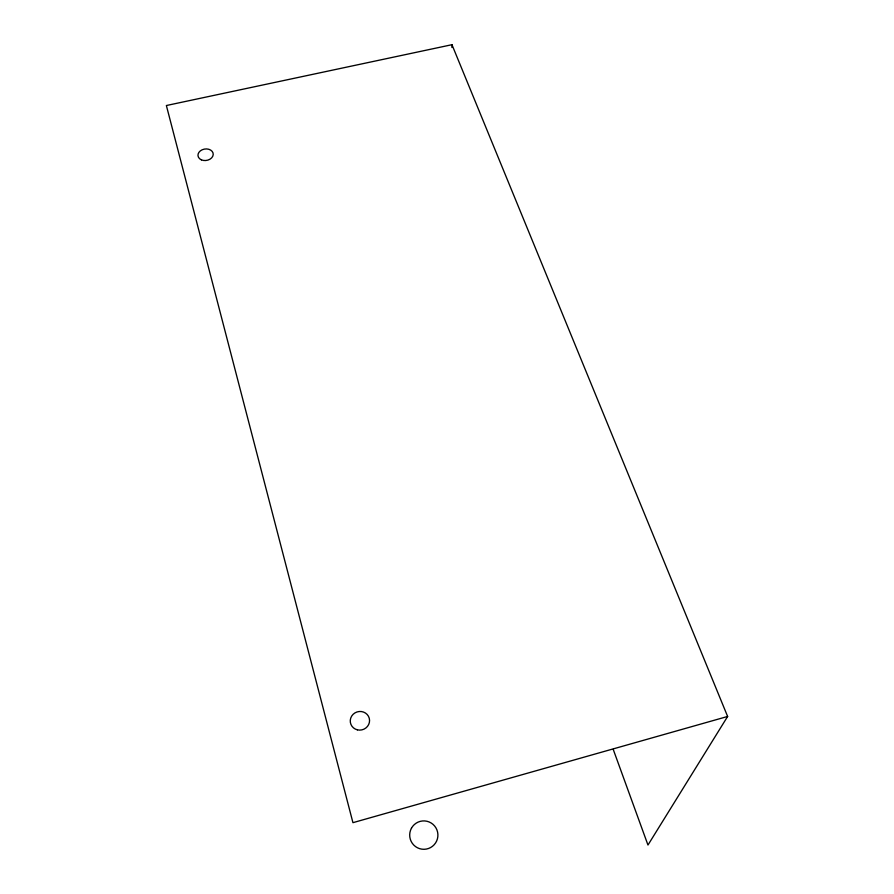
<?xml version="1.0" encoding="UTF-8"?>
<svg xmlns="http://www.w3.org/2000/svg" width="894" height="894" viewBox="0 0 894 894"><rect width="100%" height="100%" fill="white"/><g stroke="black" fill="none" stroke-linecap="round" stroke-linejoin="round"><path stroke-width="1.34" d="M451.906 47.494L451.962 44.7L166.373 105.526L352.94 822.67L727.627 716.463L451.962 44.7M727.627 716.463L647.971 845.042L613.217 749.362M411.463 828.19A14.203 14.114 83.8 0 0 424.047 849.3A14.203 14.114 83.8 0 0 435.903 827.81A14.203 14.114 83.8 0 0 411.463 828.19M357.376 729.839A9.689 9.298 -16.3 0 0 369.244 718.195A9.689 9.298 -16.3 0 0 353.096 714.328A9.689 9.298 -16.3 0 0 357.376 729.839M201.396 159.847A7.666 5.766 -8.5 0 0 213.208 154.595A7.666 5.766 -8.5 0 0 202.167 149.779A7.666 5.766 -8.5 0 0 201.396 159.847"/></g></svg>
